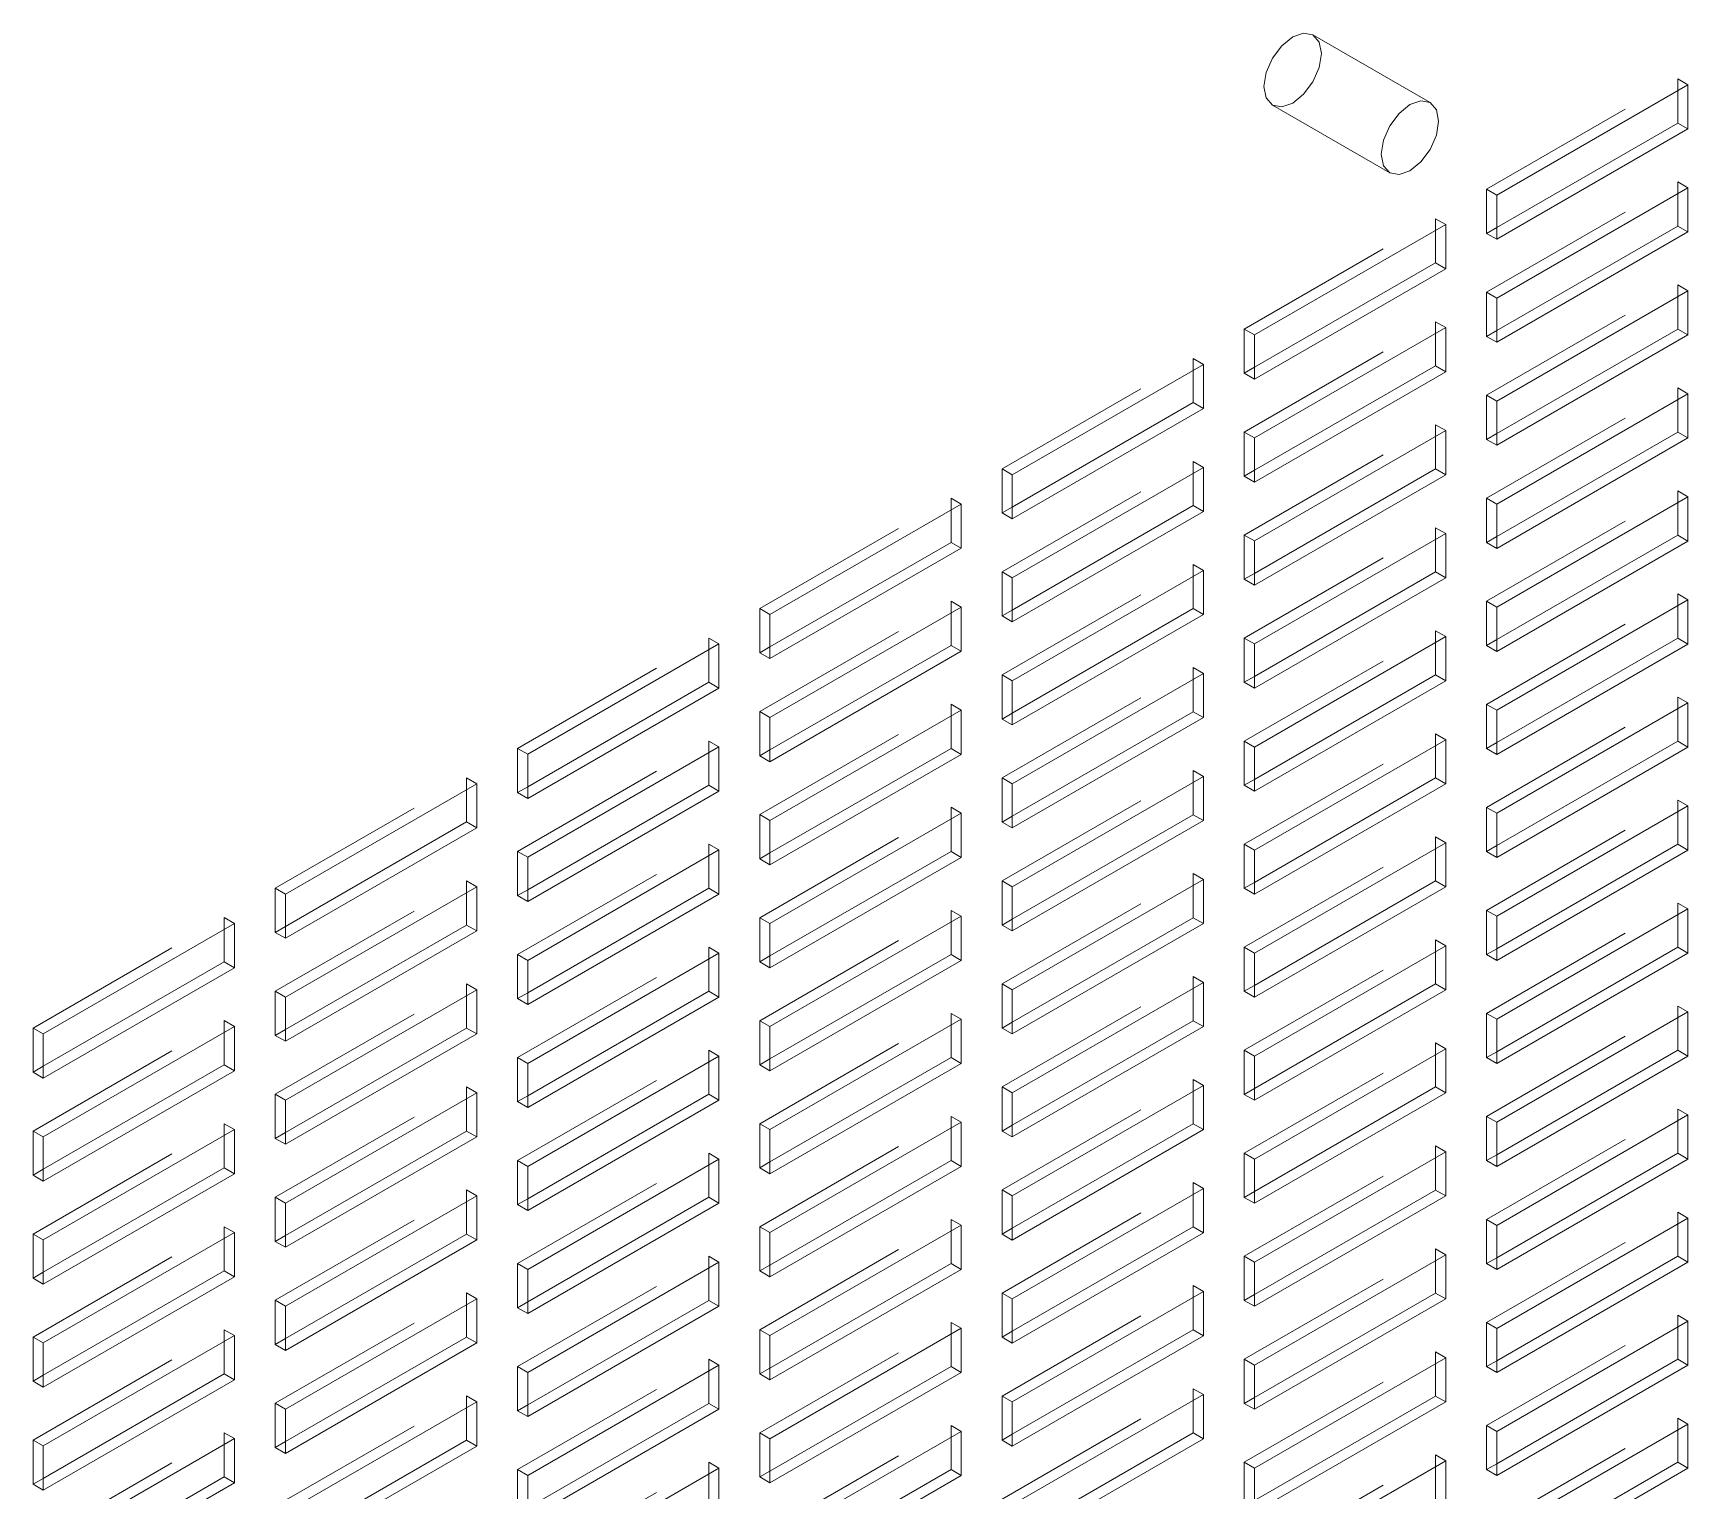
# Model space of a CAD drawing. Header units: millimetres. Extents: x 1 to 4201, y 2 to 2972.
# Drawn here: x 3786.4 to 3917.5, y 2340.8 to 2456.3 of the extents above; entities that cross this region are included whole.
import ezdxf

# ---------------------------------------------------------------- set-up
doc = ezdxf.new("R2010")
doc.units = ezdxf.units.MM
doc.header["$LTSCALE"] = 10
doc.linetypes.add('HIDDEN', pattern=[1.905, 1.27, -0.635])

msp = doc.modelspace()

# ---------------------------------------------------------------- linework, layer by layer
at = {"color": 7, "linetype": 'Continuous', "lineweight": 15}
for p, q in [((3897.054, 2450.81), (3887.76, 2456.175)), ((3902.316, 2443.475), (3917.468, 2452.222)), ((3917.468, 2452.222), (3917.468, 2448.722)), ((3884.546, 2450.608), (3893.84, 2445.243)), ((3916.66, 2451.755), (3916.66, 2449.189)), ((3916.66, 2449.189), (3902.316, 2440.908)), ((3917.468, 2448.722), (3902.316, 2439.975)), ((3917.468, 2448.722), (3916.66, 2449.189)), ((3902.316, 2435.309), (3917.468, 2444.056)), ((3917.468, 2444.056), (3917.468, 2440.557)), ((3902.316, 2439.975), (3902.316, 2443.475)), ((3916.66, 2443.59), (3916.66, 2441.024)), ((3883.123, 2432.395), (3898.275, 2441.142)), ((3897.467, 2440.676), (3897.467, 2438.109)), ((3898.275, 2441.142), (3898.275, 2437.643)), ((3916.66, 2441.024), (3902.316, 2432.743)), ((3917.468, 2440.557), (3902.316, 2431.81)), ((3917.468, 2440.557), (3916.66, 2441.024)), ((3897.467, 2438.109), (3883.123, 2429.828)), ((3898.275, 2437.643), (3883.123, 2428.895)), ((3898.275, 2437.643), (3897.467, 2438.109)), ((3902.316, 2427.144), (3917.468, 2435.891)), ((3902.316, 2431.81), (3902.316, 2435.309)), ((3916.66, 2435.425), (3916.66, 2432.858)), ((3917.468, 2435.891), (3917.468, 2432.392)), ((3883.123, 2424.229), (3898.275, 2432.977)), ((3883.123, 2428.895), (3883.123, 2432.395)), ((3897.467, 2432.51), (3897.467, 2429.944)), ((3898.275, 2432.977), (3898.275, 2429.477)), ((3916.66, 2432.858), (3902.316, 2424.577)), ((3917.468, 2432.392), (3902.316, 2423.644)), ((3917.468, 2432.392), (3916.66, 2432.858)), ((3863.93, 2421.315), (3879.082, 2430.062)), ((3879.082, 2430.062), (3879.082, 2426.563)), ((3897.467, 2429.944), (3883.123, 2421.663)), ((3898.275, 2429.477), (3897.467, 2429.944)), ((3878.274, 2429.596), (3878.274, 2427.029)), ((3898.275, 2429.477), (3883.123, 2420.73)), ((3878.274, 2427.029), (3863.93, 2418.749)), ((3879.082, 2426.563), (3878.274, 2427.029)), ((3902.316, 2418.978), (3917.468, 2427.726)), ((3902.316, 2423.644), (3902.316, 2427.144)), ((3916.66, 2427.259), (3916.66, 2424.693)), ((3917.468, 2427.726), (3917.468, 2424.226)), ((3879.082, 2426.563), (3863.93, 2417.816)), ((3883.123, 2416.064), (3898.275, 2424.811)), ((3898.275, 2424.811), (3898.275, 2421.312)), ((3916.66, 2424.693), (3902.316, 2416.412)), ((3917.468, 2424.226), (3916.66, 2424.693)), ((3883.123, 2420.73), (3883.123, 2424.229)), ((3897.467, 2424.345), (3897.467, 2421.778)), ((3917.468, 2424.226), (3902.316, 2415.479)), ((3863.93, 2413.15), (3879.082, 2421.897)), ((3879.082, 2421.897), (3879.082, 2418.397)), ((3897.467, 2421.778), (3883.123, 2413.498)), ((3898.275, 2421.312), (3897.467, 2421.778)), ((3863.93, 2417.816), (3863.93, 2421.315)), ((3878.274, 2421.43), (3878.274, 2418.864)), ((3898.275, 2421.312), (3883.123, 2412.565)), ((3902.316, 2410.813), (3917.468, 2419.56)), ((3917.468, 2419.56), (3917.468, 2416.061)), ((3844.737, 2410.235), (3859.889, 2418.982)), ((3859.081, 2418.516), (3859.081, 2415.949)), ((3859.889, 2418.982), (3859.889, 2415.483)), ((3878.274, 2418.864), (3863.93, 2410.583)), ((3879.082, 2418.397), (3863.93, 2409.65)), ((3879.082, 2418.397), (3878.274, 2418.864)), ((3902.316, 2415.479), (3902.316, 2418.978)), ((3916.66, 2419.094), (3916.66, 2416.527)), ((3883.123, 2407.899), (3898.275, 2416.646)), ((3898.275, 2416.646), (3898.275, 2413.146)), ((3916.66, 2416.527), (3902.316, 2408.247)), ((3917.468, 2416.061), (3916.66, 2416.527)), ((3859.081, 2415.949), (3844.737, 2407.669)), ((3859.889, 2415.483), (3844.737, 2406.736)), ((3859.889, 2415.483), (3859.081, 2415.949)), ((3883.123, 2412.565), (3883.123, 2416.064)), ((3897.467, 2416.179), (3897.467, 2413.613)), ((3917.468, 2416.061), (3902.316, 2407.314)), ((3863.93, 2404.984), (3879.082, 2413.731)), ((3863.93, 2409.65), (3863.93, 2413.15)), ((3878.274, 2413.265), (3878.274, 2410.699)), ((3879.082, 2413.731), (3879.082, 2410.232)), ((3897.467, 2413.613), (3883.123, 2405.332)), ((3898.275, 2413.146), (3883.123, 2404.399)), ((3898.275, 2413.146), (3897.467, 2413.613)), ((3902.316, 2402.648), (3917.468, 2411.395)), ((3917.468, 2411.395), (3917.468, 2407.895)), ((3844.737, 2402.07), (3859.889, 2410.817)), ((3844.737, 2406.736), (3844.737, 2410.235)), ((3859.081, 2410.351), (3859.081, 2407.784)), ((3859.889, 2410.817), (3859.889, 2407.318)), ((3878.274, 2410.699), (3863.93, 2402.418)), ((3879.082, 2410.232), (3863.93, 2401.485)), ((3879.082, 2410.232), (3878.274, 2410.699)), ((3902.316, 2407.314), (3902.316, 2410.813)), ((3916.66, 2410.928), (3916.66, 2408.362)), ((3825.544, 2399.155), (3840.696, 2407.903)), ((3839.888, 2407.436), (3839.888, 2404.87)), ((3840.696, 2407.903), (3840.696, 2404.403)), ((3859.081, 2407.784), (3844.737, 2399.503)), ((3859.889, 2407.318), (3859.081, 2407.784)), ((3883.123, 2399.733), (3898.275, 2408.48)), ((3883.123, 2404.399), (3883.123, 2407.899)), ((3897.467, 2408.014), (3897.467, 2405.448)), ((3898.275, 2408.48), (3898.275, 2404.981)), ((3916.66, 2408.362), (3902.316, 2400.081)), ((3917.468, 2407.895), (3902.316, 2399.148)), ((3917.468, 2407.895), (3916.66, 2408.362)), ((3859.889, 2407.318), (3844.737, 2398.57)), ((3839.888, 2404.87), (3825.544, 2396.589)), ((3840.696, 2404.403), (3839.888, 2404.87)), ((3863.93, 2396.819), (3879.082, 2405.566)), ((3863.93, 2401.485), (3863.93, 2404.984)), ((3878.274, 2405.1), (3878.274, 2402.533)), ((3879.082, 2405.566), (3879.082, 2402.067)), ((3897.467, 2405.448), (3883.123, 2397.167)), ((3898.275, 2404.981), (3883.123, 2396.234)), ((3898.275, 2404.981), (3897.467, 2405.448)), ((3840.696, 2404.403), (3825.544, 2395.656)), ((3844.737, 2393.904), (3859.889, 2402.652)), ((3859.081, 2402.185), (3859.081, 2399.619)), ((3859.889, 2402.652), (3859.889, 2399.152)), ((3878.274, 2402.533), (3863.93, 2394.252)), ((3879.082, 2402.067), (3878.274, 2402.533)), ((3902.316, 2394.482), (3917.468, 2403.229)), ((3902.316, 2399.148), (3902.316, 2402.648)), ((3916.66, 2402.763), (3916.66, 2400.197)), ((3917.468, 2403.229), (3917.468, 2399.73)), ((3844.737, 2398.57), (3844.737, 2402.07)), ((3879.082, 2402.067), (3863.93, 2393.319)), ((3825.544, 2390.99), (3840.696, 2399.737)), ((3840.696, 2399.737), (3840.696, 2396.238)), ((3859.081, 2399.619), (3844.737, 2391.338)), ((3859.889, 2399.152), (3859.081, 2399.619)), ((3883.123, 2391.568), (3898.275, 2400.315)), ((3883.123, 2396.234), (3883.123, 2399.733)), ((3897.467, 2399.849), (3897.467, 2397.282)), ((3898.275, 2400.315), (3898.275, 2396.816)), ((3916.66, 2400.197), (3902.316, 2391.916)), ((3917.468, 2399.73), (3902.316, 2390.983)), ((3917.468, 2399.73), (3916.66, 2400.197)), ((3825.544, 2395.656), (3825.544, 2399.155)), ((3839.888, 2399.271), (3839.888, 2396.704)), ((3859.889, 2399.152), (3844.737, 2390.405)), ((3863.93, 2388.653), (3879.082, 2397.401)), ((3878.274, 2396.934), (3878.274, 2394.368)), ((3879.082, 2397.401), (3879.082, 2393.901)), ((3897.467, 2397.282), (3883.123, 2389.001)), ((3898.275, 2396.816), (3897.467, 2397.282)), ((3806.351, 2388.076), (3821.503, 2396.823)), ((3820.695, 2396.356), (3820.695, 2393.79)), ((3821.503, 2396.823), (3821.503, 2393.323)), ((3839.888, 2396.704), (3825.544, 2388.424)), ((3840.696, 2396.238), (3825.544, 2387.491)), ((3840.696, 2396.238), (3839.888, 2396.704)), ((3863.93, 2393.319), (3863.93, 2396.819)), ((3898.275, 2396.816), (3883.123, 2388.068)), ((3844.737, 2385.739), (3859.889, 2394.486)), ((3859.889, 2394.486), (3859.889, 2390.987)), ((3878.274, 2394.368), (3863.93, 2386.087)), ((3879.082, 2393.901), (3878.274, 2394.368)), ((3902.316, 2386.317), (3917.468, 2395.064)), ((3902.316, 2390.983), (3902.316, 2394.482)), ((3916.66, 2394.598), (3916.66, 2392.031)), ((3917.468, 2395.064), (3917.468, 2391.565)), ((3820.695, 2393.79), (3806.351, 2385.509)), ((3821.503, 2393.323), (3806.351, 2384.576)), ((3821.503, 2393.323), (3820.695, 2393.79)), ((3844.737, 2390.405), (3844.737, 2393.904)), ((3859.081, 2394.02), (3859.081, 2391.453)), ((3879.082, 2393.901), (3863.93, 2385.154)), ((3883.123, 2383.402), (3898.275, 2392.15)), ((3897.467, 2391.683), (3897.467, 2389.117)), ((3898.275, 2392.15), (3898.275, 2388.65)), ((3916.66, 2392.031), (3902.316, 2383.75)), ((3917.468, 2391.565), (3916.66, 2392.031)), ((3825.544, 2382.825), (3840.696, 2391.572)), ((3825.544, 2387.491), (3825.544, 2390.99)), ((3839.888, 2391.105), (3839.888, 2388.539)), ((3840.696, 2391.572), (3840.696, 2388.072)), ((3859.081, 2391.453), (3844.737, 2383.173)), ((3859.889, 2390.987), (3844.737, 2382.24)), ((3859.889, 2390.987), (3859.081, 2391.453)), ((3883.123, 2388.068), (3883.123, 2391.568)), ((3917.468, 2391.565), (3902.316, 2382.817)), ((3863.93, 2380.488), (3879.082, 2389.235)), ((3879.082, 2389.235), (3879.082, 2385.736)), ((3897.467, 2389.117), (3883.123, 2380.836)), ((3898.275, 2388.65), (3897.467, 2389.117)), ((3806.351, 2379.91), (3821.503, 2388.657)), ((3806.351, 2384.576), (3806.351, 2388.076)), ((3820.695, 2388.191), (3820.695, 2385.624)), ((3821.503, 2388.657), (3821.503, 2385.158)), ((3839.888, 2388.539), (3825.544, 2380.258)), ((3840.696, 2388.072), (3825.544, 2379.325)), ((3840.696, 2388.072), (3839.888, 2388.539)), ((3863.93, 2385.154), (3863.93, 2388.653)), ((3878.274, 2388.769), (3878.274, 2386.202)), ((3898.275, 2388.65), (3883.123, 2379.903)), ((3902.316, 2378.151), (3917.468, 2386.899)), ((3916.66, 2386.432), (3916.66, 2383.866)), ((3917.468, 2386.899), (3917.468, 2383.399)), ((3787.158, 2376.996), (3802.311, 2385.743)), ((3801.502, 2385.276), (3801.502, 2382.71)), ((3802.311, 2385.743), (3802.311, 2382.244)), ((3820.695, 2385.624), (3806.351, 2377.344)), ((3821.503, 2385.158), (3806.351, 2376.411)), ((3821.503, 2385.158), (3820.695, 2385.624)), ((3844.737, 2377.574), (3859.889, 2386.321)), ((3844.737, 2382.24), (3844.737, 2385.739)), ((3859.081, 2385.854), (3859.081, 2383.288)), ((3859.889, 2386.321), (3859.889, 2382.821)), ((3878.274, 2386.202), (3863.93, 2377.922)), ((3879.082, 2385.736), (3863.93, 2376.989)), ((3879.082, 2385.736), (3878.274, 2386.202)), ((3902.316, 2382.817), (3902.316, 2386.317)), ((3883.123, 2375.237), (3898.275, 2383.984)), ((3898.275, 2383.984), (3898.275, 2380.485)), ((3916.66, 2383.866), (3902.316, 2375.585)), ((3917.468, 2383.399), (3916.66, 2383.866)), ((3801.502, 2382.71), (3787.158, 2374.429)), ((3802.311, 2382.244), (3801.502, 2382.71)), ((3825.544, 2374.659), (3840.696, 2383.406)), ((3825.544, 2379.325), (3825.544, 2382.825)), ((3839.888, 2382.94), (3839.888, 2380.373)), ((3840.696, 2383.406), (3840.696, 2379.907)), ((3859.081, 2383.288), (3844.737, 2375.007)), ((3859.889, 2382.821), (3844.737, 2374.074)), ((3859.889, 2382.821), (3859.081, 2383.288)), ((3883.123, 2379.903), (3883.123, 2383.402)), ((3897.467, 2383.518), (3897.467, 2380.951)), ((3917.468, 2383.399), (3902.316, 2374.652)), ((3802.311, 2382.244), (3787.158, 2373.496)), ((3806.351, 2371.745), (3821.503, 2380.492)), ((3806.351, 2376.411), (3806.351, 2379.91)), ((3820.695, 2380.025), (3820.695, 2377.459)), ((3821.503, 2380.492), (3821.503, 2376.993)), ((3839.888, 2380.373), (3825.544, 2372.093)), ((3840.696, 2379.907), (3825.544, 2371.16)), ((3840.696, 2379.907), (3839.888, 2380.373)), ((3863.93, 2372.323), (3879.082, 2381.07)), ((3863.93, 2376.989), (3863.93, 2380.488)), ((3878.274, 2380.603), (3878.274, 2378.037)), ((3879.082, 2381.07), (3879.082, 2377.57)), ((3897.467, 2380.951), (3883.123, 2372.671)), ((3898.275, 2380.485), (3883.123, 2371.738)), ((3898.275, 2380.485), (3897.467, 2380.951)), ((3902.316, 2369.986), (3917.468, 2378.733)), ((3917.468, 2378.733), (3917.468, 2375.234)), ((3787.158, 2368.83), (3802.311, 2377.578)), ((3802.311, 2377.578), (3802.311, 2374.078)), ((3820.695, 2377.459), (3806.351, 2369.178)), ((3821.503, 2376.993), (3820.695, 2377.459)), ((3844.737, 2369.408), (3859.889, 2378.155)), ((3844.737, 2374.074), (3844.737, 2377.574)), ((3859.081, 2377.689), (3859.081, 2375.122)), ((3859.889, 2378.155), (3859.889, 2374.656)), ((3878.274, 2378.037), (3863.93, 2369.756)), ((3879.082, 2377.57), (3863.93, 2368.823)), ((3879.082, 2377.57), (3878.274, 2378.037)), ((3902.316, 2374.652), (3902.316, 2378.151)), ((3916.66, 2378.267), (3916.66, 2375.7)), ((3787.158, 2373.496), (3787.158, 2376.996)), ((3801.502, 2377.111), (3801.502, 2374.545)), ((3821.503, 2376.993), (3806.351, 2368.245)), ((3801.502, 2374.545), (3787.158, 2366.264)), ((3802.311, 2374.078), (3801.502, 2374.545)), ((3825.544, 2366.494), (3840.696, 2375.241)), ((3825.544, 2371.16), (3825.544, 2374.659)), ((3839.888, 2374.774), (3839.888, 2372.208)), ((3840.696, 2375.241), (3840.696, 2371.742)), ((3859.081, 2375.122), (3844.737, 2366.842)), ((3859.889, 2374.656), (3844.737, 2365.909)), ((3859.889, 2374.656), (3859.081, 2375.122)), ((3883.123, 2367.072), (3898.275, 2375.819)), ((3883.123, 2371.738), (3883.123, 2375.237)), ((3897.467, 2375.352), (3897.467, 2372.786)), ((3898.275, 2375.819), (3898.275, 2372.319)), ((3916.66, 2375.7), (3902.316, 2367.42)), ((3917.468, 2375.234), (3902.316, 2366.487)), ((3917.468, 2375.234), (3916.66, 2375.7)), ((3802.311, 2374.078), (3787.158, 2365.331)), ((3806.351, 2363.579), (3821.503, 2372.327)), ((3821.503, 2372.327), (3821.503, 2368.827)), ((3839.888, 2372.208), (3825.544, 2363.927)), ((3840.696, 2371.742), (3839.888, 2372.208)), ((3863.93, 2364.157), (3879.082, 2372.904)), ((3863.93, 2368.823), (3863.93, 2372.323)), ((3878.274, 2372.438), (3878.274, 2369.871)), ((3879.082, 2372.904), (3879.082, 2369.405)), ((3897.467, 2372.786), (3883.123, 2364.505)), ((3898.275, 2372.319), (3883.123, 2363.572)), ((3898.275, 2372.319), (3897.467, 2372.786)), ((3806.351, 2368.245), (3806.351, 2371.745)), ((3820.695, 2371.86), (3820.695, 2369.294)), ((3840.696, 2371.742), (3825.544, 2362.994)), ((3787.158, 2360.665), (3802.311, 2369.412)), ((3802.311, 2369.412), (3802.311, 2365.913)), ((3844.737, 2361.243), (3859.889, 2369.99)), ((3844.737, 2365.909), (3844.737, 2369.408)), ((3859.081, 2369.523), (3859.081, 2366.957)), ((3859.889, 2369.99), (3859.889, 2366.491)), ((3878.274, 2369.871), (3863.93, 2361.591)), ((3879.082, 2369.405), (3863.93, 2360.658)), ((3879.082, 2369.405), (3878.274, 2369.871)), ((3902.316, 2361.821), (3917.468, 2370.568)), ((3902.316, 2366.487), (3902.316, 2369.986)), ((3916.66, 2370.101), (3916.66, 2367.535)), ((3917.468, 2370.568), (3917.468, 2367.068)), ((3787.158, 2365.331), (3787.158, 2368.83)), ((3801.502, 2368.946), (3801.502, 2366.379)), ((3820.695, 2369.294), (3806.351, 2361.013)), ((3821.503, 2368.827), (3806.351, 2360.08)), ((3821.503, 2368.827), (3820.695, 2369.294)), ((3825.544, 2358.328), (3840.696, 2367.076)), ((3840.696, 2367.076), (3840.696, 2363.576)), ((3859.081, 2366.957), (3844.737, 2358.676)), ((3859.889, 2366.491), (3859.081, 2366.957)), ((3883.123, 2358.906), (3898.275, 2367.653)), ((3883.123, 2363.572), (3883.123, 2367.072)), ((3897.467, 2367.187), (3897.467, 2364.62)), ((3898.275, 2367.653), (3898.275, 2364.154)), ((3916.66, 2367.535), (3902.316, 2359.254)), ((3917.468, 2367.068), (3902.316, 2358.321)), ((3917.468, 2367.068), (3916.66, 2367.535)), ((3801.502, 2366.379), (3787.158, 2358.098)), ((3802.311, 2365.913), (3787.158, 2357.165)), ((3802.311, 2365.913), (3801.502, 2366.379)), ((3825.544, 2362.994), (3825.544, 2366.494)), ((3839.888, 2366.609), (3839.888, 2364.043)), ((3859.889, 2366.491), (3844.737, 2357.743)), ((3806.351, 2355.414), (3821.503, 2364.161)), ((3821.503, 2364.161), (3821.503, 2360.662)), ((3863.93, 2355.992), (3879.082, 2364.739)), ((3863.93, 2360.658), (3863.93, 2364.157)), ((3878.274, 2364.272), (3878.274, 2361.706)), ((3879.082, 2364.739), (3879.082, 2361.24)), ((3897.467, 2364.62), (3883.123, 2356.34)), ((3898.275, 2364.154), (3883.123, 2355.407)), ((3898.275, 2364.154), (3897.467, 2364.62)), ((3806.351, 2360.08), (3806.351, 2363.579)), ((3820.695, 2363.695), (3820.695, 2361.128)), ((3839.888, 2364.043), (3825.544, 2355.762)), ((3840.696, 2363.576), (3825.544, 2354.829)), ((3840.696, 2363.576), (3839.888, 2364.043)), ((3844.737, 2353.077), (3859.889, 2361.825)), ((3859.889, 2361.825), (3859.889, 2358.325)), ((3878.274, 2361.706), (3863.93, 2353.425)), ((3879.082, 2361.24), (3878.274, 2361.706)), ((3902.316, 2353.655), (3917.468, 2362.402)), ((3902.316, 2358.321), (3902.316, 2361.821)), ((3916.66, 2361.936), (3916.66, 2359.369)), ((3917.468, 2362.402), (3917.468, 2358.903)), ((3787.158, 2352.5), (3802.311, 2361.247)), ((3787.158, 2357.165), (3787.158, 2360.665)), ((3801.502, 2360.78), (3801.502, 2358.214)), ((3802.311, 2361.247), (3802.311, 2357.747)), ((3820.695, 2361.128), (3806.351, 2352.848)), ((3821.503, 2360.662), (3806.351, 2351.914)), ((3821.503, 2360.662), (3820.695, 2361.128)), ((3844.737, 2357.743), (3844.737, 2361.243)), ((3859.081, 2361.358), (3859.081, 2358.792)), ((3879.082, 2361.24), (3863.93, 2352.492)), ((3825.544, 2350.163), (3840.696, 2358.91)), ((3840.696, 2358.91), (3840.696, 2355.411)), ((3883.123, 2350.741), (3898.275, 2359.488)), ((3883.123, 2355.407), (3883.123, 2358.906)), ((3897.467, 2359.021), (3897.467, 2356.455)), ((3898.275, 2359.488), (3898.275, 2355.989)), ((3916.66, 2359.369), (3902.316, 2351.089)), ((3917.468, 2358.903), (3902.316, 2350.156)), ((3917.468, 2358.903), (3916.66, 2359.369)), ((3801.502, 2358.214), (3787.158, 2349.933)), ((3802.311, 2357.747), (3787.158, 2349)), ((3802.311, 2357.747), (3801.502, 2358.214)), ((3825.544, 2354.829), (3825.544, 2358.328)), ((3839.888, 2358.444), (3839.888, 2355.877)), ((3859.081, 2358.792), (3844.737, 2350.511)), ((3859.889, 2358.325), (3844.737, 2349.578)), ((3859.889, 2358.325), (3859.081, 2358.792)), ((3863.93, 2347.826), (3879.082, 2356.574)), ((3879.082, 2356.574), (3879.082, 2353.074)), ((3897.467, 2356.455), (3883.123, 2348.174)), ((3898.275, 2355.989), (3897.467, 2356.455)), ((3806.351, 2347.249), (3821.503, 2355.996)), ((3806.351, 2351.914), (3806.351, 2355.414)), ((3820.695, 2355.529), (3820.695, 2352.963)), ((3821.503, 2355.996), (3821.503, 2352.496)), ((3839.888, 2355.877), (3825.544, 2347.597)), ((3840.696, 2355.411), (3825.544, 2346.663)), ((3840.696, 2355.411), (3839.888, 2355.877)), ((3863.93, 2352.492), (3863.93, 2355.992)), ((3878.274, 2356.107), (3878.274, 2353.541)), ((3898.275, 2355.989), (3883.123, 2347.241)), ((3844.737, 2344.912), (3859.889, 2353.659)), ((3859.889, 2353.659), (3859.889, 2350.16)), ((3902.316, 2345.49), (3917.468, 2354.237)), ((3902.316, 2350.156), (3902.316, 2353.655)), ((3916.66, 2353.77), (3916.66, 2351.204)), ((3917.468, 2354.237), (3917.468, 2350.738)), ((3787.158, 2344.334), (3802.311, 2353.081)), ((3787.158, 2349), (3787.158, 2352.5)), ((3801.502, 2352.615), (3801.502, 2350.048)), ((3802.311, 2353.081), (3802.311, 2349.582)), ((3820.695, 2352.963), (3806.351, 2344.682)), ((3821.503, 2352.496), (3806.351, 2343.749)), ((3821.503, 2352.496), (3820.695, 2352.963)), ((3844.737, 2349.578), (3844.737, 2353.077)), ((3859.081, 2353.193), (3859.081, 2350.626)), ((3878.274, 2353.541), (3863.93, 2345.26)), ((3879.082, 2353.074), (3863.93, 2344.327)), ((3879.082, 2353.074), (3878.274, 2353.541)), ((3883.123, 2342.575), (3898.275, 2351.323)), ((3898.275, 2351.323), (3898.275, 2347.823)), ((3916.66, 2351.204), (3902.316, 2342.923)), ((3917.468, 2350.738), (3916.66, 2351.204)), ((3801.502, 2350.048), (3787.158, 2341.768)), ((3802.311, 2349.582), (3801.502, 2350.048)), ((3825.544, 2341.998), (3840.696, 2350.745)), ((3825.544, 2346.663), (3825.544, 2350.163)), ((3839.888, 2350.278), (3839.888, 2347.712)), ((3840.696, 2350.745), (3840.696, 2347.245)), ((3859.081, 2350.626), (3844.737, 2342.346)), ((3859.889, 2350.16), (3844.737, 2341.412)), ((3859.889, 2350.16), (3859.081, 2350.626)), ((3883.123, 2347.241), (3883.123, 2350.741)), ((3897.467, 2350.856), (3897.467, 2348.29)), ((3917.468, 2350.738), (3902.316, 2341.99)), ((3802.311, 2349.582), (3787.158, 2340.835)), ((3863.93, 2339.661), (3879.082, 2348.408)), ((3879.082, 2348.408), (3879.082, 2344.909)), ((3806.351, 2339.083), (3821.503, 2347.83)), ((3806.351, 2343.749), (3806.351, 2347.249)), ((3820.695, 2347.364), (3820.695, 2344.797)), ((3821.503, 2347.83), (3821.503, 2344.331)), ((3839.888, 2347.712), (3825.544, 2339.431)), ((3840.696, 2347.245), (3825.544, 2338.498)), ((3840.696, 2347.245), (3839.888, 2347.712)), ((3863.93, 2344.327), (3863.93, 2347.826)), ((3878.274, 2347.942), (3878.274, 2345.375)), ((3897.467, 2348.29), (3883.123, 2340.009)), ((3898.275, 2347.823), (3883.123, 2339.076)), ((3898.275, 2347.823), (3897.467, 2348.29)), ((3902.316, 2337.324), (3917.468, 2346.072)), ((3917.468, 2346.072), (3917.468, 2342.572)), ((3787.158, 2336.169), (3802.311, 2344.916)), ((3801.502, 2344.449), (3801.502, 2341.883)), ((3802.311, 2344.916), (3802.311, 2341.416)), ((3820.695, 2344.797), (3806.351, 2336.517)), ((3821.503, 2344.331), (3820.695, 2344.797)), ((3844.737, 2336.747), (3859.889, 2345.494)), ((3844.737, 2341.412), (3844.737, 2344.912)), ((3859.081, 2345.027), (3859.081, 2342.461)), ((3859.889, 2345.494), (3859.889, 2341.994)), ((3878.274, 2345.375), (3863.93, 2337.095)), ((3879.082, 2344.909), (3863.93, 2336.161)), ((3879.082, 2344.909), (3878.274, 2345.375)), ((3902.316, 2341.99), (3902.316, 2345.49)), ((3916.66, 2345.605), (3916.66, 2343.039)), ((3787.158, 2340.835), (3787.158, 2344.334)), ((3821.503, 2344.331), (3806.351, 2335.584)), ((3883.123, 2334.41), (3898.275, 2343.157)), ((3898.275, 2343.157), (3898.275, 2339.658)), ((3801.502, 2341.883), (3787.158, 2333.602)), ((3802.311, 2341.416), (3801.502, 2341.883)), ((3825.544, 2333.832), (3840.696, 2342.579)), ((3825.544, 2338.498), (3825.544, 2341.998)), ((3839.888, 2342.113), (3839.888, 2339.546)), ((3840.696, 2342.579), (3840.696, 2339.08)), ((3859.081, 2342.461), (3844.737, 2334.18)), ((3859.889, 2341.994), (3844.737, 2333.247)), ((3859.889, 2341.994), (3859.081, 2342.461)), ((3883.123, 2339.076), (3883.123, 2342.575)), ((3897.467, 2342.691), (3897.467, 2340.124)), ((3916.66, 2343.039), (3902.316, 2334.758)), ((3917.468, 2342.572), (3902.316, 2333.825)), ((3917.468, 2342.572), (3916.66, 2343.039)), ((3802.311, 2341.416), (3787.158, 2332.669))]:
    msp.add_line(p, q, dxfattribs=at)
at = {"color": 7, "linetype": 'HIDDEN', "lineweight": 0}
for p, q in [((3901.508, 2443.941), (3916.66, 2452.688)), ((3917.468, 2452.222), (3916.66, 2452.688)), ((3916.66, 2452.688), (3916.66, 2451.755)), ((3901.508, 2435.776), (3916.66, 2444.523)), ((3917.468, 2444.056), (3916.66, 2444.523)), ((3916.66, 2444.523), (3916.66, 2443.59)), ((3901.508, 2440.442), (3901.508, 2443.941)), ((3902.316, 2443.475), (3901.508, 2443.941)), ((3882.315, 2432.861), (3897.467, 2441.609)), ((3898.275, 2441.142), (3897.467, 2441.609)), ((3897.467, 2441.609), (3897.467, 2440.676)), ((3902.316, 2440.908), (3901.508, 2440.442)), ((3902.316, 2439.975), (3901.508, 2440.442)), ((3901.508, 2427.61), (3916.66, 2436.358)), ((3917.468, 2435.891), (3916.66, 2436.358)), ((3916.66, 2436.358), (3916.66, 2435.425)), ((3902.316, 2435.309), (3901.508, 2435.776)), ((3901.508, 2432.276), (3901.508, 2435.776)), ((3882.315, 2424.696), (3897.467, 2433.443)), ((3882.315, 2429.362), (3882.315, 2432.861)), ((3883.123, 2432.395), (3882.315, 2432.861)), ((3898.275, 2432.977), (3897.467, 2433.443)), ((3897.467, 2433.443), (3897.467, 2432.51)), ((3902.316, 2432.743), (3901.508, 2432.276)), ((3902.316, 2431.81), (3901.508, 2432.276)), ((3863.122, 2421.782), (3878.274, 2430.529)), ((3879.082, 2430.062), (3878.274, 2430.529)), ((3878.274, 2430.529), (3878.274, 2429.596)), ((3883.123, 2429.828), (3882.315, 2429.362)), ((3883.123, 2428.895), (3882.315, 2429.362)), ((3901.508, 2419.445), (3916.66, 2428.192)), ((3901.508, 2424.111), (3901.508, 2427.61)), ((3902.316, 2427.144), (3901.508, 2427.61)), ((3917.468, 2427.726), (3916.66, 2428.192)), ((3916.66, 2428.192), (3916.66, 2427.259)), ((3882.315, 2416.531), (3897.467, 2425.278)), ((3883.123, 2424.229), (3882.315, 2424.696)), ((3882.315, 2421.197), (3882.315, 2424.696)), ((3898.275, 2424.811), (3897.467, 2425.278)), ((3897.467, 2425.278), (3897.467, 2424.345)), ((3902.316, 2424.577), (3901.508, 2424.111)), ((3902.316, 2423.644), (3901.508, 2424.111)), ((3863.122, 2413.616), (3878.274, 2422.363)), ((3863.122, 2418.282), (3863.122, 2421.782)), ((3863.93, 2421.315), (3863.122, 2421.782)), ((3879.082, 2421.897), (3878.274, 2422.363)), ((3878.274, 2422.363), (3878.274, 2421.43)), ((3883.123, 2421.663), (3882.315, 2421.197)), ((3883.123, 2420.73), (3882.315, 2421.197)), ((3843.929, 2410.702), (3859.081, 2419.449)), ((3859.889, 2418.982), (3859.081, 2419.449)), ((3859.081, 2419.449), (3859.081, 2418.516)), ((3901.508, 2411.28), (3916.66, 2420.027)), ((3902.316, 2418.978), (3901.508, 2419.445)), ((3901.508, 2415.946), (3901.508, 2419.445)), ((3917.468, 2419.56), (3916.66, 2420.027)), ((3916.66, 2420.027), (3916.66, 2419.094)), ((3863.93, 2418.749), (3863.122, 2418.282)), ((3863.93, 2417.816), (3863.122, 2418.282)), ((3882.315, 2408.365), (3897.467, 2417.112)), ((3883.123, 2416.064), (3882.315, 2416.531)), ((3882.315, 2413.031), (3882.315, 2416.531)), ((3898.275, 2416.646), (3897.467, 2417.112)), ((3897.467, 2417.112), (3897.467, 2416.179)), ((3902.316, 2416.412), (3901.508, 2415.946)), ((3902.316, 2415.479), (3901.508, 2415.946)), ((3863.122, 2405.451), (3878.274, 2414.198)), ((3879.082, 2413.731), (3878.274, 2414.198)), ((3878.274, 2414.198), (3878.274, 2413.265)), ((3863.93, 2413.15), (3863.122, 2413.616)), ((3863.122, 2410.117), (3863.122, 2413.616)), ((3883.123, 2413.498), (3882.315, 2413.031)), ((3883.123, 2412.565), (3882.315, 2413.031)), ((3843.929, 2402.536), (3859.081, 2411.284)), ((3859.889, 2410.817), (3859.081, 2411.284)), ((3859.081, 2411.284), (3859.081, 2410.351)), ((3901.508, 2403.114), (3916.66, 2411.861)), ((3902.316, 2410.813), (3901.508, 2411.28)), ((3901.508, 2407.78), (3901.508, 2411.28)), ((3917.468, 2411.395), (3916.66, 2411.861)), ((3916.66, 2411.861), (3916.66, 2410.928)), ((3844.737, 2410.235), (3843.929, 2410.702)), ((3843.929, 2407.202), (3843.929, 2410.702)), ((3863.93, 2410.583), (3863.122, 2410.117)), ((3863.93, 2409.65), (3863.122, 2410.117)), ((3882.315, 2400.2), (3897.467, 2408.947)), ((3898.275, 2408.48), (3897.467, 2408.947)), ((3897.467, 2408.947), (3897.467, 2408.014)), ((3824.736, 2399.622), (3839.888, 2408.369)), ((3840.696, 2407.903), (3839.888, 2408.369)), ((3839.888, 2408.369), (3839.888, 2407.436)), ((3844.737, 2407.669), (3843.929, 2407.202)), ((3883.123, 2407.899), (3882.315, 2408.365)), ((3882.315, 2404.866), (3882.315, 2408.365)), ((3902.316, 2408.247), (3901.508, 2407.78)), ((3902.316, 2407.314), (3901.508, 2407.78)), ((3844.737, 2406.736), (3843.929, 2407.202)), ((3863.122, 2397.285), (3878.274, 2406.033)), ((3879.082, 2405.566), (3878.274, 2406.033)), ((3878.274, 2406.033), (3878.274, 2405.1)), ((3863.122, 2401.951), (3863.122, 2405.451)), ((3863.93, 2404.984), (3863.122, 2405.451)), ((3883.123, 2405.332), (3882.315, 2404.866)), ((3883.123, 2404.399), (3882.315, 2404.866)), ((3901.508, 2394.949), (3916.66, 2403.696)), ((3917.468, 2403.229), (3916.66, 2403.696)), ((3916.66, 2403.696), (3916.66, 2402.763)), ((3843.929, 2394.371), (3859.081, 2403.118)), ((3844.737, 2402.07), (3843.929, 2402.536)), ((3843.929, 2399.037), (3843.929, 2402.536)), ((3859.889, 2402.652), (3859.081, 2403.118)), ((3859.081, 2403.118), (3859.081, 2402.185)), ((3863.93, 2402.418), (3863.122, 2401.951)), ((3901.508, 2399.615), (3901.508, 2403.114)), ((3902.316, 2402.648), (3901.508, 2403.114)), ((3863.93, 2401.485), (3863.122, 2401.951)), ((3882.315, 2392.034), (3897.467, 2400.782)), ((3898.275, 2400.315), (3897.467, 2400.782)), ((3897.467, 2400.782), (3897.467, 2399.849)), ((3824.736, 2391.456), (3839.888, 2400.204)), ((3825.544, 2399.155), (3824.736, 2399.622)), ((3824.736, 2396.122), (3824.736, 2399.622)), ((3840.696, 2399.737), (3839.888, 2400.204)), ((3839.888, 2400.204), (3839.888, 2399.271)), ((3844.737, 2399.503), (3843.929, 2399.037)), ((3882.315, 2396.7), (3882.315, 2400.2)), ((3883.123, 2399.733), (3882.315, 2400.2)), ((3902.316, 2400.081), (3901.508, 2399.615)), ((3902.316, 2399.148), (3901.508, 2399.615)), ((3844.737, 2398.57), (3843.929, 2399.037)), ((3805.543, 2388.542), (3820.695, 2397.289)), ((3821.503, 2396.823), (3820.695, 2397.289)), ((3820.695, 2397.289), (3820.695, 2396.356)), ((3863.122, 2389.12), (3878.274, 2397.867)), ((3863.122, 2393.786), (3863.122, 2397.285)), ((3863.93, 2396.819), (3863.122, 2397.285)), ((3879.082, 2397.401), (3878.274, 2397.867)), ((3878.274, 2397.867), (3878.274, 2396.934)), ((3883.123, 2397.167), (3882.315, 2396.7)), ((3825.544, 2396.589), (3824.736, 2396.122)), ((3825.544, 2395.656), (3824.736, 2396.122)), ((3883.123, 2396.234), (3882.315, 2396.7)), ((3901.508, 2386.783), (3916.66, 2395.531)), ((3917.468, 2395.064), (3916.66, 2395.531)), ((3916.66, 2395.531), (3916.66, 2394.598)), ((3843.929, 2386.205), (3859.081, 2394.953)), ((3843.929, 2390.871), (3843.929, 2394.371)), ((3844.737, 2393.904), (3843.929, 2394.371)), ((3859.889, 2394.486), (3859.081, 2394.953)), ((3859.081, 2394.953), (3859.081, 2394.02)), ((3863.93, 2394.252), (3863.122, 2393.786)), ((3901.508, 2391.449), (3901.508, 2394.949)), ((3902.316, 2394.482), (3901.508, 2394.949)), ((3863.93, 2393.319), (3863.122, 2393.786)), ((3824.736, 2383.291), (3839.888, 2392.038)), ((3840.696, 2391.572), (3839.888, 2392.038)), ((3839.888, 2392.038), (3839.888, 2391.105)), ((3882.315, 2383.869), (3897.467, 2392.616)), ((3882.315, 2388.535), (3882.315, 2392.034)), ((3883.123, 2391.568), (3882.315, 2392.034)), ((3898.275, 2392.15), (3897.467, 2392.616)), ((3897.467, 2392.616), (3897.467, 2391.683)), ((3902.316, 2391.916), (3901.508, 2391.449)), ((3825.544, 2390.99), (3824.736, 2391.456)), ((3824.736, 2387.957), (3824.736, 2391.456)), ((3844.737, 2391.338), (3843.929, 2390.871)), ((3844.737, 2390.405), (3843.929, 2390.871)), ((3902.316, 2390.983), (3901.508, 2391.449)), ((3805.543, 2380.377), (3820.695, 2389.124)), ((3821.503, 2388.657), (3820.695, 2389.124)), ((3820.695, 2389.124), (3820.695, 2388.191)), ((3863.122, 2380.955), (3878.274, 2389.702)), ((3863.93, 2388.653), (3863.122, 2389.12)), ((3863.122, 2385.62), (3863.122, 2389.12)), ((3879.082, 2389.235), (3878.274, 2389.702)), ((3878.274, 2389.702), (3878.274, 2388.769)), ((3883.123, 2389.001), (3882.315, 2388.535)), ((3806.351, 2388.076), (3805.543, 2388.542)), ((3805.543, 2385.043), (3805.543, 2388.542)), ((3825.544, 2388.424), (3824.736, 2387.957)), ((3825.544, 2387.491), (3824.736, 2387.957)), ((3883.123, 2388.068), (3882.315, 2388.535)), ((3843.929, 2378.04), (3859.081, 2386.787)), ((3859.889, 2386.321), (3859.081, 2386.787)), ((3859.081, 2386.787), (3859.081, 2385.854)), ((3901.508, 2378.618), (3916.66, 2387.365)), ((3901.508, 2383.284), (3901.508, 2386.783)), ((3902.316, 2386.317), (3901.508, 2386.783)), ((3917.468, 2386.899), (3916.66, 2387.365)), ((3916.66, 2387.365), (3916.66, 2386.432)), ((3786.35, 2377.462), (3801.502, 2386.209)), ((3802.311, 2385.743), (3801.502, 2386.209)), ((3801.502, 2386.209), (3801.502, 2385.276)), ((3806.351, 2385.509), (3805.543, 2385.043)), ((3806.351, 2384.576), (3805.543, 2385.043)), ((3844.737, 2385.739), (3843.929, 2386.205)), ((3843.929, 2382.706), (3843.929, 2386.205)), ((3863.93, 2386.087), (3863.122, 2385.62)), ((3863.93, 2385.154), (3863.122, 2385.62)), ((3824.736, 2375.126), (3839.888, 2383.873)), ((3840.696, 2383.406), (3839.888, 2383.873)), ((3839.888, 2383.873), (3839.888, 2382.94)), ((3882.315, 2375.704), (3897.467, 2384.451)), ((3883.123, 2383.402), (3882.315, 2383.869)), ((3882.315, 2380.369), (3882.315, 2383.869)), ((3898.275, 2383.984), (3897.467, 2384.451)), ((3897.467, 2384.451), (3897.467, 2383.518)), ((3902.316, 2383.75), (3901.508, 2383.284)), ((3825.544, 2382.825), (3824.736, 2383.291)), ((3824.736, 2379.792), (3824.736, 2383.291)), ((3844.737, 2383.173), (3843.929, 2382.706)), ((3844.737, 2382.24), (3843.929, 2382.706)), ((3902.316, 2382.817), (3901.508, 2383.284)), ((3863.122, 2372.789), (3878.274, 2381.536)), ((3879.082, 2381.07), (3878.274, 2381.536)), ((3878.274, 2381.536), (3878.274, 2380.603)), ((3805.543, 2372.211), (3820.695, 2380.958)), ((3805.543, 2376.877), (3805.543, 2380.377)), ((3806.351, 2379.91), (3805.543, 2380.377)), ((3821.503, 2380.492), (3820.695, 2380.958)), ((3820.695, 2380.958), (3820.695, 2380.025)), ((3825.544, 2380.258), (3824.736, 2379.792)), ((3825.544, 2379.325), (3824.736, 2379.792)), ((3863.122, 2377.455), (3863.122, 2380.955)), ((3863.93, 2380.488), (3863.122, 2380.955)), ((3883.123, 2380.836), (3882.315, 2380.369)), ((3883.123, 2379.903), (3882.315, 2380.369)), ((3843.929, 2369.875), (3859.081, 2378.622)), ((3859.889, 2378.155), (3859.081, 2378.622)), ((3859.081, 2378.622), (3859.081, 2377.689)), ((3901.508, 2370.453), (3916.66, 2379.2)), ((3902.316, 2378.151), (3901.508, 2378.618)), ((3901.508, 2375.118), (3901.508, 2378.618)), ((3917.468, 2378.733), (3916.66, 2379.2)), ((3916.66, 2379.2), (3916.66, 2378.267)), ((3786.35, 2369.297), (3801.502, 2378.044)), ((3786.35, 2373.963), (3786.35, 2377.462)), ((3787.158, 2376.996), (3786.35, 2377.462)), ((3802.311, 2377.578), (3801.502, 2378.044)), ((3801.502, 2378.044), (3801.502, 2377.111)), ((3806.351, 2377.344), (3805.543, 2376.877)), ((3844.737, 2377.574), (3843.929, 2378.04)), ((3843.929, 2374.541), (3843.929, 2378.04)), ((3863.93, 2377.922), (3863.122, 2377.455)), ((3863.93, 2376.989), (3863.122, 2377.455)), ((3806.351, 2376.411), (3805.543, 2376.877)), ((3882.315, 2367.538), (3897.467, 2376.285)), ((3898.275, 2375.819), (3897.467, 2376.285)), ((3897.467, 2376.285), (3897.467, 2375.352)), ((3824.736, 2366.96), (3839.888, 2375.707)), ((3825.544, 2374.659), (3824.736, 2375.126)), ((3824.736, 2371.626), (3824.736, 2375.126)), ((3840.696, 2375.241), (3839.888, 2375.707)), ((3839.888, 2375.707), (3839.888, 2374.774)), ((3844.737, 2375.007), (3843.929, 2374.541)), ((3883.123, 2375.237), (3882.315, 2375.704)), ((3882.315, 2372.204), (3882.315, 2375.704)), ((3902.316, 2375.585), (3901.508, 2375.118)), ((3902.316, 2374.652), (3901.508, 2375.118)), ((3787.158, 2374.429), (3786.35, 2373.963)), ((3787.158, 2373.496), (3786.35, 2373.963)), ((3844.737, 2374.074), (3843.929, 2374.541)), ((3863.122, 2364.624), (3878.274, 2373.371)), ((3879.082, 2372.904), (3878.274, 2373.371)), ((3878.274, 2373.371), (3878.274, 2372.438)), ((3805.543, 2364.046), (3820.695, 2372.793)), ((3805.543, 2368.712), (3805.543, 2372.211)), ((3806.351, 2371.745), (3805.543, 2372.211)), ((3821.503, 2372.327), (3820.695, 2372.793)), ((3820.695, 2372.793), (3820.695, 2371.86)), ((3825.544, 2372.093), (3824.736, 2371.626)), ((3863.93, 2372.323), (3863.122, 2372.789)), ((3863.122, 2369.29), (3863.122, 2372.789)), ((3883.123, 2372.671), (3882.315, 2372.204)), ((3883.123, 2371.738), (3882.315, 2372.204)), ((3825.544, 2371.16), (3824.736, 2371.626)), ((3901.508, 2362.287), (3916.66, 2371.034)), ((3917.468, 2370.568), (3916.66, 2371.034)), ((3916.66, 2371.034), (3916.66, 2370.101)), ((3786.35, 2361.131), (3801.502, 2369.879)), ((3802.311, 2369.412), (3801.502, 2369.879)), ((3801.502, 2369.879), (3801.502, 2368.946)), ((3843.929, 2361.709), (3859.081, 2370.457)), ((3843.929, 2366.375), (3843.929, 2369.875)), ((3844.737, 2369.408), (3843.929, 2369.875)), ((3859.889, 2369.99), (3859.081, 2370.457)), ((3859.081, 2370.457), (3859.081, 2369.523)), ((3863.93, 2369.756), (3863.122, 2369.29)), ((3901.508, 2366.953), (3901.508, 2370.453)), ((3902.316, 2369.986), (3901.508, 2370.453)), ((3787.158, 2368.83), (3786.35, 2369.297)), ((3786.35, 2365.797), (3786.35, 2369.297)), ((3806.351, 2369.178), (3805.543, 2368.712)), ((3806.351, 2368.245), (3805.543, 2368.712)), ((3863.93, 2368.823), (3863.122, 2369.29)), ((3882.315, 2359.373), (3897.467, 2368.12)), ((3898.275, 2367.653), (3897.467, 2368.12)), ((3897.467, 2368.12), (3897.467, 2367.187)), ((3824.736, 2358.795), (3839.888, 2367.542)), ((3825.544, 2366.494), (3824.736, 2366.96)), ((3824.736, 2363.461), (3824.736, 2366.96)), ((3840.696, 2367.076), (3839.888, 2367.542)), ((3839.888, 2367.542), (3839.888, 2366.609)), ((3844.737, 2366.842), (3843.929, 2366.375)), ((3882.315, 2364.039), (3882.315, 2367.538)), ((3883.123, 2367.072), (3882.315, 2367.538)), ((3902.316, 2367.42), (3901.508, 2366.953)), ((3902.316, 2366.487), (3901.508, 2366.953)), ((3787.158, 2366.264), (3786.35, 2365.797)), ((3787.158, 2365.331), (3786.35, 2365.797)), ((3844.737, 2365.909), (3843.929, 2366.375)), ((3805.543, 2355.88), (3820.695, 2364.628)), ((3821.503, 2364.161), (3820.695, 2364.628)), ((3820.695, 2364.628), (3820.695, 2363.695)), ((3863.122, 2356.458), (3878.274, 2365.206)), ((3863.93, 2364.157), (3863.122, 2364.624)), ((3863.122, 2361.124), (3863.122, 2364.624)), ((3879.082, 2364.739), (3878.274, 2365.206)), ((3878.274, 2365.206), (3878.274, 2364.272)), ((3883.123, 2364.505), (3882.315, 2364.039)), ((3806.351, 2363.579), (3805.543, 2364.046)), ((3805.543, 2360.546), (3805.543, 2364.046)), ((3825.544, 2363.927), (3824.736, 2363.461)), ((3825.544, 2362.994), (3824.736, 2363.461)), ((3883.123, 2363.572), (3882.315, 2364.039)), ((3901.508, 2354.122), (3916.66, 2362.869)), ((3917.468, 2362.402), (3916.66, 2362.869)), ((3916.66, 2362.869), (3916.66, 2361.936)), ((3786.35, 2352.966), (3801.502, 2361.713)), ((3802.311, 2361.247), (3801.502, 2361.713)), ((3801.502, 2361.713), (3801.502, 2360.78)), ((3843.929, 2353.544), (3859.081, 2362.291)), ((3843.929, 2358.21), (3843.929, 2361.709)), ((3844.737, 2361.243), (3843.929, 2361.709)), ((3859.889, 2361.825), (3859.081, 2362.291)), ((3859.081, 2362.291), (3859.081, 2361.358)), ((3863.93, 2361.591), (3863.122, 2361.124)), ((3902.316, 2361.821), (3901.508, 2362.287)), ((3901.508, 2358.788), (3901.508, 2362.287)), ((3787.158, 2360.665), (3786.35, 2361.131)), ((3786.35, 2357.632), (3786.35, 2361.131)), ((3806.351, 2361.013), (3805.543, 2360.546)), ((3806.351, 2360.08), (3805.543, 2360.546)), ((3863.93, 2360.658), (3863.122, 2361.124)), ((3824.736, 2350.629), (3839.888, 2359.377)), ((3840.696, 2358.91), (3839.888, 2359.377)), ((3839.888, 2359.377), (3839.888, 2358.444)), ((3882.315, 2351.207), (3897.467, 2359.955)), ((3883.123, 2358.906), (3882.315, 2359.373)), ((3882.315, 2355.873), (3882.315, 2359.373)), ((3898.275, 2359.488), (3897.467, 2359.955)), ((3897.467, 2359.955), (3897.467, 2359.021)), ((3902.316, 2359.254), (3901.508, 2358.788)), ((3787.158, 2358.098), (3786.35, 2357.632)), ((3787.158, 2357.165), (3786.35, 2357.632)), ((3824.736, 2355.295), (3824.736, 2358.795)), ((3825.544, 2358.328), (3824.736, 2358.795)), ((3844.737, 2358.676), (3843.929, 2358.21)), ((3844.737, 2357.743), (3843.929, 2358.21)), ((3902.316, 2358.321), (3901.508, 2358.788)), ((3805.543, 2347.715), (3820.695, 2356.462)), ((3821.503, 2355.996), (3820.695, 2356.462)), ((3820.695, 2356.462), (3820.695, 2355.529)), ((3863.122, 2348.293), (3878.274, 2357.04)), ((3863.122, 2352.959), (3863.122, 2356.458)), ((3863.93, 2355.992), (3863.122, 2356.458)), ((3879.082, 2356.574), (3878.274, 2357.04)), ((3878.274, 2357.04), (3878.274, 2356.107)), ((3883.123, 2356.34), (3882.315, 2355.873)), ((3805.543, 2352.381), (3805.543, 2355.88)), ((3806.351, 2355.414), (3805.543, 2355.88)), ((3825.544, 2355.762), (3824.736, 2355.295)), ((3825.544, 2354.829), (3824.736, 2355.295)), ((3883.123, 2355.407), (3882.315, 2355.873)), ((3843.929, 2345.378), (3859.081, 2354.126)), ((3859.889, 2353.659), (3859.081, 2354.126)), ((3859.081, 2354.126), (3859.081, 2353.193)), ((3901.508, 2345.956), (3916.66, 2354.704)), ((3901.508, 2350.622), (3901.508, 2354.122)), ((3902.316, 2353.655), (3901.508, 2354.122)), ((3917.468, 2354.237), (3916.66, 2354.704)), ((3916.66, 2354.704), (3916.66, 2353.77)), ((3786.35, 2344.801), (3801.502, 2353.548)), ((3786.35, 2349.467), (3786.35, 2352.966)), ((3787.158, 2352.5), (3786.35, 2352.966)), ((3802.311, 2353.081), (3801.502, 2353.548)), ((3801.502, 2353.548), (3801.502, 2352.615)), ((3806.351, 2352.848), (3805.543, 2352.381)), ((3806.351, 2351.914), (3805.543, 2352.381)), ((3844.737, 2353.077), (3843.929, 2353.544)), ((3843.929, 2350.044), (3843.929, 2353.544)), ((3863.93, 2353.425), (3863.122, 2352.959)), ((3863.93, 2352.492), (3863.122, 2352.959)), ((3824.736, 2342.464), (3839.888, 2351.211)), ((3840.696, 2350.745), (3839.888, 2351.211)), ((3839.888, 2351.211), (3839.888, 2350.278)), ((3882.315, 2343.042), (3897.467, 2351.789)), ((3883.123, 2350.741), (3882.315, 2351.207)), ((3882.315, 2347.708), (3882.315, 2351.207)), ((3898.275, 2351.323), (3897.467, 2351.789)), ((3897.467, 2351.789), (3897.467, 2350.856)), ((3902.316, 2351.089), (3901.508, 2350.622)), ((3787.158, 2349.933), (3786.35, 2349.467)), ((3824.736, 2347.13), (3824.736, 2350.629)), ((3825.544, 2350.163), (3824.736, 2350.629)), ((3844.737, 2350.511), (3843.929, 2350.044)), ((3844.737, 2349.578), (3843.929, 2350.044)), ((3902.316, 2350.156), (3901.508, 2350.622)), ((3787.158, 2349), (3786.35, 2349.467)), ((3863.122, 2340.127), (3878.274, 2348.875)), ((3879.082, 2348.408), (3878.274, 2348.875)), ((3878.274, 2348.875), (3878.274, 2347.942)), ((3805.543, 2339.55), (3820.695, 2348.297)), ((3805.543, 2344.216), (3805.543, 2347.715)), ((3806.351, 2347.249), (3805.543, 2347.715)), ((3821.503, 2347.83), (3820.695, 2348.297)), ((3820.695, 2348.297), (3820.695, 2347.364)), ((3825.544, 2347.597), (3824.736, 2347.13)), ((3825.544, 2346.663), (3824.736, 2347.13)), ((3863.122, 2344.793), (3863.122, 2348.293)), ((3863.93, 2347.826), (3863.122, 2348.293)), ((3883.123, 2348.174), (3882.315, 2347.708)), ((3883.123, 2347.241), (3882.315, 2347.708)), ((3843.929, 2337.213), (3859.081, 2345.96)), ((3859.889, 2345.494), (3859.081, 2345.96)), ((3859.081, 2345.96), (3859.081, 2345.027)), ((3901.508, 2337.791), (3916.66, 2346.538)), ((3901.508, 2342.457), (3901.508, 2345.956)), ((3902.316, 2345.49), (3901.508, 2345.956)), ((3917.468, 2346.072), (3916.66, 2346.538)), ((3916.66, 2346.538), (3916.66, 2345.605)), ((3786.35, 2336.635), (3801.502, 2345.382)), ((3786.35, 2341.301), (3786.35, 2344.801)), ((3787.158, 2344.334), (3786.35, 2344.801)), ((3802.311, 2344.916), (3801.502, 2345.382)), ((3801.502, 2345.382), (3801.502, 2344.449)), ((3806.351, 2344.682), (3805.543, 2344.216)), ((3843.929, 2341.879), (3843.929, 2345.378)), ((3844.737, 2344.912), (3843.929, 2345.378)), ((3863.93, 2345.26), (3863.122, 2344.793)), ((3863.93, 2344.327), (3863.122, 2344.793)), ((3806.351, 2343.749), (3805.543, 2344.216)), ((3882.315, 2334.876), (3897.467, 2343.624)), ((3898.275, 2343.157), (3897.467, 2343.624)), ((3897.467, 2343.624), (3897.467, 2342.691)), ((3787.158, 2341.768), (3786.35, 2341.301)), ((3824.736, 2334.299), (3839.888, 2343.046)), ((3825.544, 2341.998), (3824.736, 2342.464)), ((3824.736, 2338.965), (3824.736, 2342.464)), ((3840.696, 2342.579), (3839.888, 2343.046)), ((3839.888, 2343.046), (3839.888, 2342.113)), ((3844.737, 2342.346), (3843.929, 2341.879)), ((3844.737, 2341.412), (3843.929, 2341.879)), ((3882.315, 2339.542), (3882.315, 2343.042)), ((3883.123, 2342.575), (3882.315, 2343.042)), ((3902.316, 2342.923), (3901.508, 2342.457)), ((3902.316, 2341.99), (3901.508, 2342.457)), ((3787.158, 2340.835), (3786.35, 2341.301))]:
    msp.add_line(p, q, dxfattribs=at)
at = {"color": 7, "linetype": 'Continuous', "lineweight": 15, "flags": 128}
for points in [[(3883.88, 2452.079), (3884.053, 2453.184), (3884.546, 2454.319), (3885.283, 2455.314), (3886.153, 2456.016), (3887.023, 2456.318), (3887.76, 2456.175)], [(3884.546, 2450.608), (3884.546, 2450.608), (3884.053, 2451.175), (3883.88, 2452.079)], [(3893.174, 2446.714), (3893.347, 2447.819), (3893.839, 2448.954), (3894.577, 2449.949), (3895.447, 2450.651), (3896.316, 2450.953), (3897.054, 2450.81), (3897.546, 2450.243), (3897.719, 2449.338), (3897.546, 2448.234), (3897.054, 2447.098), (3896.316, 2446.104), (3895.447, 2445.402), (3894.577, 2445.099), (3893.839, 2445.243), (3893.347, 2445.81), (3893.174, 2446.714)]]:
    msp.add_lwpolyline(points, dxfattribs=at)
at = {"color": 7, "linetype": 'HIDDEN', "lineweight": 0, "flags": 128}
msp.add_lwpolyline([(3887.76, 2456.175), (3887.76, 2456.175), (3888.253, 2455.608), (3888.426, 2454.703), (3888.253, 2453.599), (3887.76, 2452.463), (3887.023, 2451.469), (3886.153, 2450.767), (3885.283, 2450.464), (3884.546, 2450.608)], dxfattribs=at)

doc.saveas('drawing.dxf')
